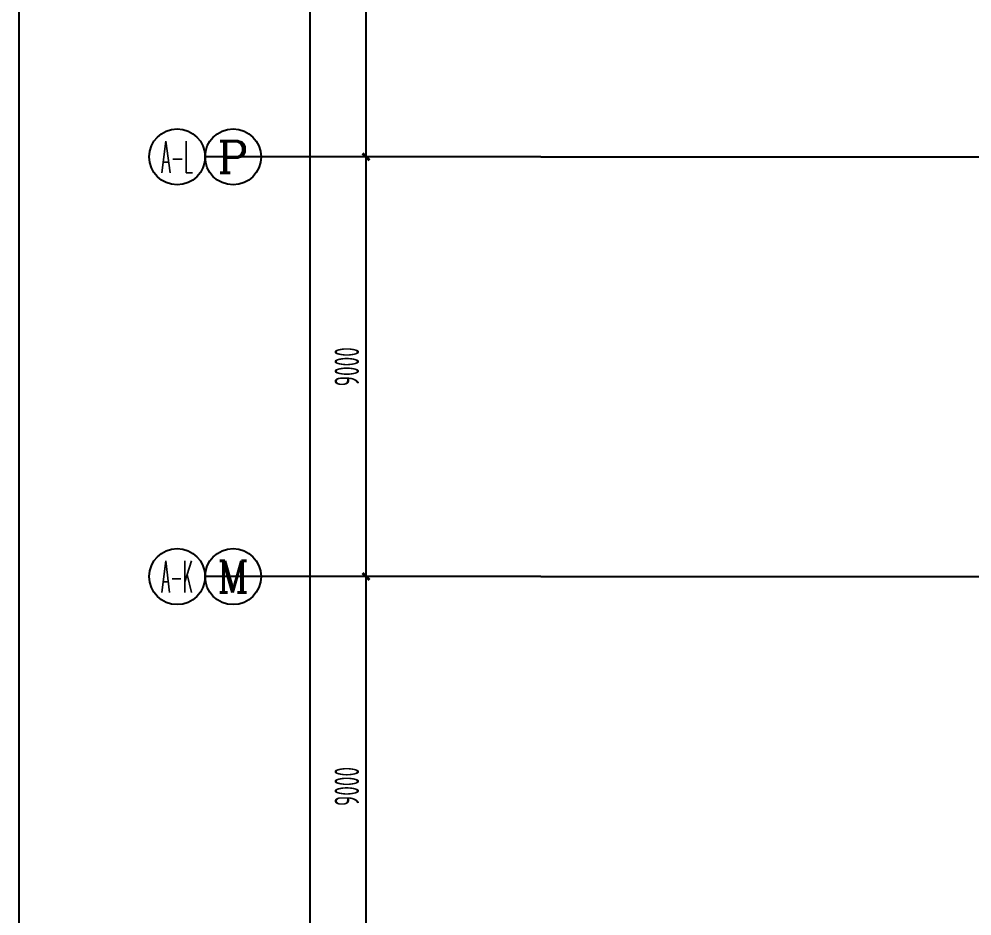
# Model space of a CAD drawing. Extents: x -20827274 to 1300756471, y -549375 to 3431892.
# Drawn here: x -124307 to -103877, y -299536 to -280305 of the extents above; entities that cross this region are included whole.
import ezdxf
from ezdxf.enums import TextEntityAlignment as Align

# ---------------------------------------------------------------- set-up
doc = ezdxf.new("R2010")
doc.units = 0
doc.header["$LTSCALE"] = 10
doc.linetypes.add('暖附图底图$0$DASH', pattern=[0.35, 0.25, -0.1])
doc.linetypes.add('暖附图底图$0$DOTE', pattern=[2.42, 2, -0.2, 0.02, -0.2])
for name, color, linetype in [('1-zs', 3, 'Continuous'), ('A-PUB_TITLE', 4, 'Continuous'), ('AXIS_TEXT', 7, 'Continuous'), ('暖附图底图$0$1-标注暖通', 8, 'Continuous'), ('暖附图底图$0$AXIS', 8, 'Continuous'), ('暖附图底图$0$AXIS_TEXT', 8, 'Continuous'), ('暖附图底图$0$DOTE', 8, 'Continuous')]:
    doc.layers.add(name, color=color, linetype=linetype)
doc.styles.add('COMPLEX', font='COMPLEX.shx', dxfattribs={"width": 0.65})
doc.styles.add('暖附图底图$0$8B2_02_T3', font='tssdeng.shx', dxfattribs={"width": 0.6, "bigfont": 'TSSDCHN.shx'})
doc.styles.add('暖附图底图$0$_TCH_AXIS', font='COMPLEX', dxfattribs={"bigfont": 'GBCBIG'})
doc.dimstyles.new('暖附图底图$0$_TCH_ARCH&&150', dxfattribs={"dimtxt": 525, "dimasz": 150, "dimexe": 375, "dimexo": 450, "dimgap": 150, "dimtad": 1, "dimdec": 0, "dimrnd": 50, "dimzin": 0, "dimdsep": 46, "dimtxsty": '暖附图底图$0$8B2_02_T3', "dimblk": '暖附图底图$0$_ArchTick', "dimcen": 0.09, "dimclrt": 7, "dimazin": 2, "dimtfac": 1, "dimtdec": 0, "dimtix": 1, "dimtmove": 2, "dimatfit": 3, "dimfxl": 0, "dimtolj": 1, "dimtzin": 0, "dimarcsym": 0})

# ---------------------------------------------------------------- blocks, each defined once
blk = doc.blocks.new('_AXISO')
blk.add_circle((0, 0), 0.5)
at = {"layer": 'AXIS_TEXT', "style": 'COMPLEX', "width": 1.041667}
blk.add_attdef('A', text='', height=0.56, dxfattribs=at).set_placement((-0.25, -0.28), (0.25, -0.28), align=Align.FIT)
blk = doc.blocks.new('暖附图底图$0$_ArchTick')
at = {"color": 0, "linetype": 'ByBlock', "const_width": 0.4}
blk.add_lwpolyline([(-0.5, -0.5), (0.5, 0.5)], dxfattribs=at)
blk = doc.blocks.new('*D3182')
at = {"layer": 'Defpoints', "color": 0, "transparency": 16777216}
for p in [(-118067, -175260), (-113117, -175260), (-113117, -376260)]:
    blk.add_point(p, dxfattribs=at)
at = {"layer": '暖附图底图$0$AXIS', "color": 0, "lineweight": -2, "transparency": 16777216}
for p, q in [((-113567, -175260), (-118442, -175260)), ((-118067, -376260), (-118067, -175260)), ((-113567, -376260), (-118442, -376260))]:
    blk.add_line(p, q, dxfattribs=at)
at = {"layer": '暖附图底图$0$AXIS', "color": 0, "lineweight": -2, "transparency": 16777216, "xscale": 150, "yscale": 150, "zscale": 150}
for p, rotation in [((-118067, -175260), 90), ((-118067, -376260), 270)]:
    blk.add_blockref('暖附图底图$0$_ArchTick', p, dxfattribs=dict(at, rotation=rotation))
at = {"layer": '暖附图底图$0$AXIS', "color": 7, "transparency": 16777216, "insert": (-118480, -275760), "char_height": 525, "attachment_point": 5, "rotation": 90, "style": '暖附图底图$0$8B2_02_T3'}
blk.add_mtext('\\A1;201000', dxfattribs=at)
blk = doc.blocks.new('*D3192')
at = {"layer": 'Defpoints', "color": 0, "transparency": 16777216}
for p in [(-116867, -292260), (-113117, -292260), (-113117, -301260)]:
    blk.add_point(p, dxfattribs=at)
at = {"layer": '暖附图底图$0$AXIS', "color": 0, "lineweight": -2, "transparency": 16777216}
for p, q in [((-113567, -292260), (-117242, -292260)), ((-116867, -301260), (-116867, -292260)), ((-113567, -301260), (-117242, -301260))]:
    blk.add_line(p, q, dxfattribs=at)
at = {"layer": '暖附图底图$0$AXIS', "color": 0, "lineweight": -2, "transparency": 16777216, "xscale": 150, "yscale": 150, "zscale": 150}
for p, rotation in [((-116867, -292260), 90), ((-116867, -301260), 270)]:
    blk.add_blockref('暖附图底图$0$_ArchTick', p, dxfattribs=dict(at, rotation=rotation))
at = {"layer": '暖附图底图$0$AXIS', "color": 7, "transparency": 16777216, "insert": (-117280, -296760), "char_height": 525, "attachment_point": 5, "rotation": 90, "style": '暖附图底图$0$8B2_02_T3'}
blk.add_mtext('\\A1;9000', dxfattribs=at)
blk = doc.blocks.new('*D3193')
at = {"layer": 'Defpoints', "color": 0, "transparency": 16777216}
for p in [(-116867, -283260), (-113117, -283260), (-113117, -292260)]:
    blk.add_point(p, dxfattribs=at)
at = {"layer": '暖附图底图$0$AXIS', "color": 0, "lineweight": -2, "transparency": 16777216}
for p, q in [((-113567, -283260), (-117242, -283260)), ((-116867, -292260), (-116867, -283260)), ((-113567, -292260), (-117242, -292260))]:
    blk.add_line(p, q, dxfattribs=at)
at = {"layer": '暖附图底图$0$AXIS', "color": 0, "lineweight": -2, "transparency": 16777216, "xscale": 150, "yscale": 150, "zscale": 150}
for p, rotation in [((-116867, -283260), 90), ((-116867, -292260), 270)]:
    blk.add_blockref('暖附图底图$0$_ArchTick', p, dxfattribs=dict(at, rotation=rotation))
at = {"layer": '暖附图底图$0$AXIS', "color": 7, "transparency": 16777216, "insert": (-117280, -287760), "char_height": 525, "attachment_point": 5, "rotation": 90, "style": '暖附图底图$0$8B2_02_T3'}
blk.add_mtext('\\A1;9000', dxfattribs=at)
blk = doc.blocks.new('*D3194')
at = {"layer": 'Defpoints', "color": 0, "transparency": 16777216}
for p in [(-116867, -274260), (-113117, -274260), (-113117, -283260)]:
    blk.add_point(p, dxfattribs=at)
at = {"layer": '暖附图底图$0$AXIS', "color": 0, "lineweight": -2, "transparency": 16777216}
for p, q in [((-113567, -274260), (-117242, -274260)), ((-116867, -283260), (-116867, -274260)), ((-113567, -283260), (-117242, -283260))]:
    blk.add_line(p, q, dxfattribs=at)
at = {"layer": '暖附图底图$0$AXIS', "color": 0, "lineweight": -2, "transparency": 16777216, "xscale": 150, "yscale": 150, "zscale": 150}
for p, rotation in [((-116867, -274260), 90), ((-116867, -283260), 270)]:
    blk.add_blockref('暖附图底图$0$_ArchTick', p, dxfattribs=dict(at, rotation=rotation))
at = {"layer": '暖附图底图$0$AXIS', "color": 7, "transparency": 16777216, "insert": (-117280, -278760), "char_height": 525, "attachment_point": 5, "rotation": 90, "style": '暖附图底图$0$8B2_02_T3'}
blk.add_mtext('\\A1;9000', dxfattribs=at)
blk = doc.blocks.new('*D3327')
at = {"layer": 'Defpoints', "color": 0, "transparency": 16777216}
for p in [(-118067, -167810), (-113117, -167810), (-113117, -376260)]:
    blk.add_point(p, dxfattribs=at)
at = {"layer": '暖附图底图$0$AXIS', "color": 0, "lineweight": -2, "transparency": 16777216}
for p, q in [((-113567, -167810), (-118442, -167810)), ((-118067, -376260), (-118067, -167810)), ((-113567, -376260), (-118442, -376260))]:
    blk.add_line(p, q, dxfattribs=at)
at = {"layer": '暖附图底图$0$AXIS', "color": 0, "lineweight": -2, "transparency": 16777216, "xscale": 150, "yscale": 150, "zscale": 150}
for p, rotation in [((-118067, -167810), 90), ((-118067, -376260), 270)]:
    blk.add_blockref('暖附图底图$0$_ArchTick', p, dxfattribs=dict(at, rotation=rotation))
at = {"layer": '暖附图底图$0$AXIS', "color": 7, "transparency": 16777216, "insert": (-118480, -272035), "char_height": 525, "attachment_point": 5, "rotation": 90, "style": '暖附图底图$0$8B2_02_T3'}
blk.add_mtext('\\A1;208450', dxfattribs=at)
blk = doc.blocks.new('*D3337')
at = {"layer": 'Defpoints', "color": 0, "transparency": 16777216}
for p in [(-116867, -292260), (-113117, -292260), (-113117, -301260)]:
    blk.add_point(p, dxfattribs=at)
at = {"layer": '暖附图底图$0$AXIS', "color": 0, "lineweight": -2, "transparency": 16777216}
for p, q in [((-113567, -292260), (-117242, -292260)), ((-116867, -301260), (-116867, -292260)), ((-113567, -301260), (-117242, -301260))]:
    blk.add_line(p, q, dxfattribs=at)
at = {"layer": '暖附图底图$0$AXIS', "color": 0, "lineweight": -2, "transparency": 16777216, "xscale": 150, "yscale": 150, "zscale": 150}
for p, rotation in [((-116867, -292260), 90), ((-116867, -301260), 270)]:
    blk.add_blockref('暖附图底图$0$_ArchTick', p, dxfattribs=dict(at, rotation=rotation))
at = {"layer": '暖附图底图$0$AXIS', "color": 7, "transparency": 16777216, "insert": (-117280, -296760), "char_height": 525, "attachment_point": 5, "rotation": 90, "style": '暖附图底图$0$8B2_02_T3'}
blk.add_mtext('\\A1;9000', dxfattribs=at)
blk = doc.blocks.new('*D3338')
at = {"layer": 'Defpoints', "color": 0, "transparency": 16777216}
for p in [(-116867, -283260), (-113117, -283260), (-113117, -292260)]:
    blk.add_point(p, dxfattribs=at)
at = {"layer": '暖附图底图$0$AXIS', "color": 0, "lineweight": -2, "transparency": 16777216}
for p, q in [((-113567, -283260), (-117242, -283260)), ((-116867, -292260), (-116867, -283260)), ((-113567, -292260), (-117242, -292260))]:
    blk.add_line(p, q, dxfattribs=at)
at = {"layer": '暖附图底图$0$AXIS', "color": 0, "lineweight": -2, "transparency": 16777216, "xscale": 150, "yscale": 150, "zscale": 150}
for p, rotation in [((-116867, -283260), 90), ((-116867, -292260), 270)]:
    blk.add_blockref('暖附图底图$0$_ArchTick', p, dxfattribs=dict(at, rotation=rotation))
at = {"layer": '暖附图底图$0$AXIS', "color": 7, "transparency": 16777216, "insert": (-117280, -287760), "char_height": 525, "attachment_point": 5, "rotation": 90, "style": '暖附图底图$0$8B2_02_T3'}
blk.add_mtext('\\A1;9000', dxfattribs=at)
blk = doc.blocks.new('*D3339')
at = {"layer": 'Defpoints', "color": 0, "transparency": 16777216}
for p in [(-116867, -274260), (-113117, -274260), (-113117, -283260)]:
    blk.add_point(p, dxfattribs=at)
at = {"layer": '暖附图底图$0$AXIS', "color": 0, "lineweight": -2, "transparency": 16777216}
for p, q in [((-113567, -274260), (-117242, -274260)), ((-116867, -283260), (-116867, -274260)), ((-113567, -283260), (-117242, -283260))]:
    blk.add_line(p, q, dxfattribs=at)
at = {"layer": '暖附图底图$0$AXIS', "color": 0, "lineweight": -2, "transparency": 16777216, "xscale": 150, "yscale": 150, "zscale": 150}
for p, rotation in [((-116867, -274260), 90), ((-116867, -283260), 270)]:
    blk.add_blockref('暖附图底图$0$_ArchTick', p, dxfattribs=dict(at, rotation=rotation))
at = {"layer": '暖附图底图$0$AXIS', "color": 7, "transparency": 16777216, "insert": (-117280, -278760), "char_height": 525, "attachment_point": 5, "rotation": 90, "style": '暖附图底图$0$8B2_02_T3'}
blk.add_mtext('\\A1;9000', dxfattribs=at)
blk = doc.blocks.new('暖附图底图$0$AFSFCS')
at = {"layer": '暖附图底图$0$AXIS'}
for p, q in [((-113117.3, -283260.4), (-120317.3, -283260.4)), ((-113117.3, -283260.4), (-119117.3, -283260.4)), ((-113117.3, -292260.4), (-120317.3, -292260.4)), ((-113117.3, -292260.4), (-119117.3, -292260.4))]:
    blk.add_line(p, q, dxfattribs=at)
at = {"layer": '暖附图底图$0$DOTE', "color": 16, "linetype": '暖附图底图$0$DOTE', "ltscale": 1.5}
for p, q in [((-113117.3, -283260.4), (10791.4, -283260.4)), ((-113117.3, -292260.4), (10791.4, -292260.4))]:
    blk.add_line(p, q, dxfattribs=at)
at = {"layer": '暖附图底图$0$AXIS'}
ref = blk.add_blockref('_AXISO', (-120917.3, -283260.4), dxfattribs=dict(at, xscale=1200, yscale=1200, zscale=1200))
ref.add_attrib('A', 'A-L', dxfattribs={"layer": '暖附图底图$0$AXIS_TEXT', "height": 678.82, "style": '暖附图底图$0$_TCH_AXIS', "width": 0.33871}).set_placement((-121256.7, -283599.8), (-120577.9, -283599.8), align=Align.FIT)
ref = blk.add_blockref('_AXISO', (-119717.3, -283260.4), dxfattribs=dict(at, xscale=1200, yscale=1200, zscale=1200))
ref.add_attrib('A', 'P', dxfattribs={"layer": '暖附图底图$0$AXIS_TEXT', "height": 678.8, "style": '暖附图底图$0$_TCH_AXIS', "width": 1.235294}).set_placement((-120056.7, -283599.8), (-119377.9, -283599.8), align=Align.FIT)
ref = blk.add_blockref('_AXISO', (-120917.3, -292260.4), dxfattribs=dict(at, xscale=1200, yscale=1200, zscale=1200))
ref.add_attrib('A', 'A-K', dxfattribs={"layer": '暖附图底图$0$AXIS_TEXT', "height": 678.82, "style": '暖附图底图$0$_TCH_AXIS', "width": 0.318182}).set_placement((-121256.7, -292599.8), (-120577.9, -292599.8), align=Align.FIT)
ref = blk.add_blockref('_AXISO', (-119717.3, -292260.4), dxfattribs=dict(at, xscale=1200, yscale=1200, zscale=1200))
ref.add_attrib('A', 'M', dxfattribs={"layer": '暖附图底图$0$AXIS_TEXT', "height": 678.8, "style": '暖附图底图$0$_TCH_AXIS'}).set_placement((-120056.7, -292599.8), (-119377.9, -292599.8), align=Align.FIT)
for p1, p2, distance, picture, middle in [((-113117.3, -376260.4), (-113117.3, -167810.4), 4950, '*D3327', (-118479.8, -272035.4)), ((-113117.3, -376260.4), (-113117.3, -175260.4), 4950, '*D3182', (-118479.8, -275760.4)), ((-113117.3, -283260.4), (-113117.3, -274260.4), 3750, '*D3194', (-117279.8, -278760.4)), ((-113117.3, -283260.4), (-113117.3, -274260.4), 3750, '*D3339', (-117279.8, -278760.4)), ((-113117.3, -292260.4), (-113117.3, -283260.4), 3750, '*D3193', (-117279.8, -287760.4)), ((-113117.3, -292260.4), (-113117.3, -283260.4), 3750, '*D3338', (-117279.8, -287760.4)), ((-113117.3, -301260.4), (-113117.3, -292260.4), 3750, '*D3192', (-117279.8, -296760.4)), ((-113117.3, -301260.4), (-113117.3, -292260.4), 3750, '*D3337', (-117279.8, -296760.4))]:
    dim = blk.add_aligned_dim(p1=p1, p2=p2, distance=distance, dimstyle='暖附图底图$0$_TCH_ARCH&&150', dxfattribs=at)
    dim.commit()
    dim.dimension.update_dxf_attribs({"geometry": picture, "text_midpoint": middle})
blk = doc.blocks.new('暖附图底图')
at = {"layer": '暖附图底图$0$1-标注暖通', "linetype": '暖附图底图$0$DASH'}
blk.add_blockref('暖附图底图$0$AFSFCS', (500000, 0), dxfattribs=at)

msp = doc.modelspace()

# ---------------------------------------------------------------- linework, layer by layer
at = {"layer": 'A-PUB_TITLE'}
msp.add_lwpolyline([(172693.4, -61755.5), (172693.4, -481755.5), (-124306.6, -481755.5), (-124306.6, -61755.5)], close=True, dxfattribs=at)

# ---------------------------------------------------------------- block references
at = {"layer": '1-zs'}
msp.add_blockref('暖附图底图', (-500000, 0), dxfattribs=at)

doc.saveas('drawing.dxf')
